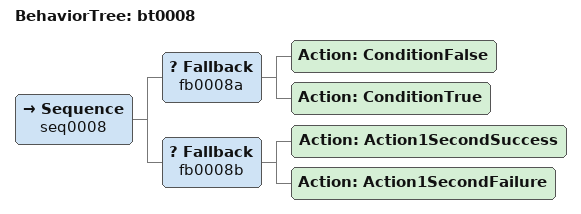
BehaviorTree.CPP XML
<root>

  <BehaviorTree ID="bt0008">
    <Sequence name="seq0008">
      <Fallback name="fb0008a">
        <Action ID="ConditionFalse" />
        <Action ID="ConditionTrue" />
      </Fallback>
      <Fallback name="fb0008b">
        <Action ID="Action1SecondSuccess" />
        <Action ID="Action1SecondFailure" />
      </Fallback>
    </Sequence>
  </BehaviorTree>

</root>
